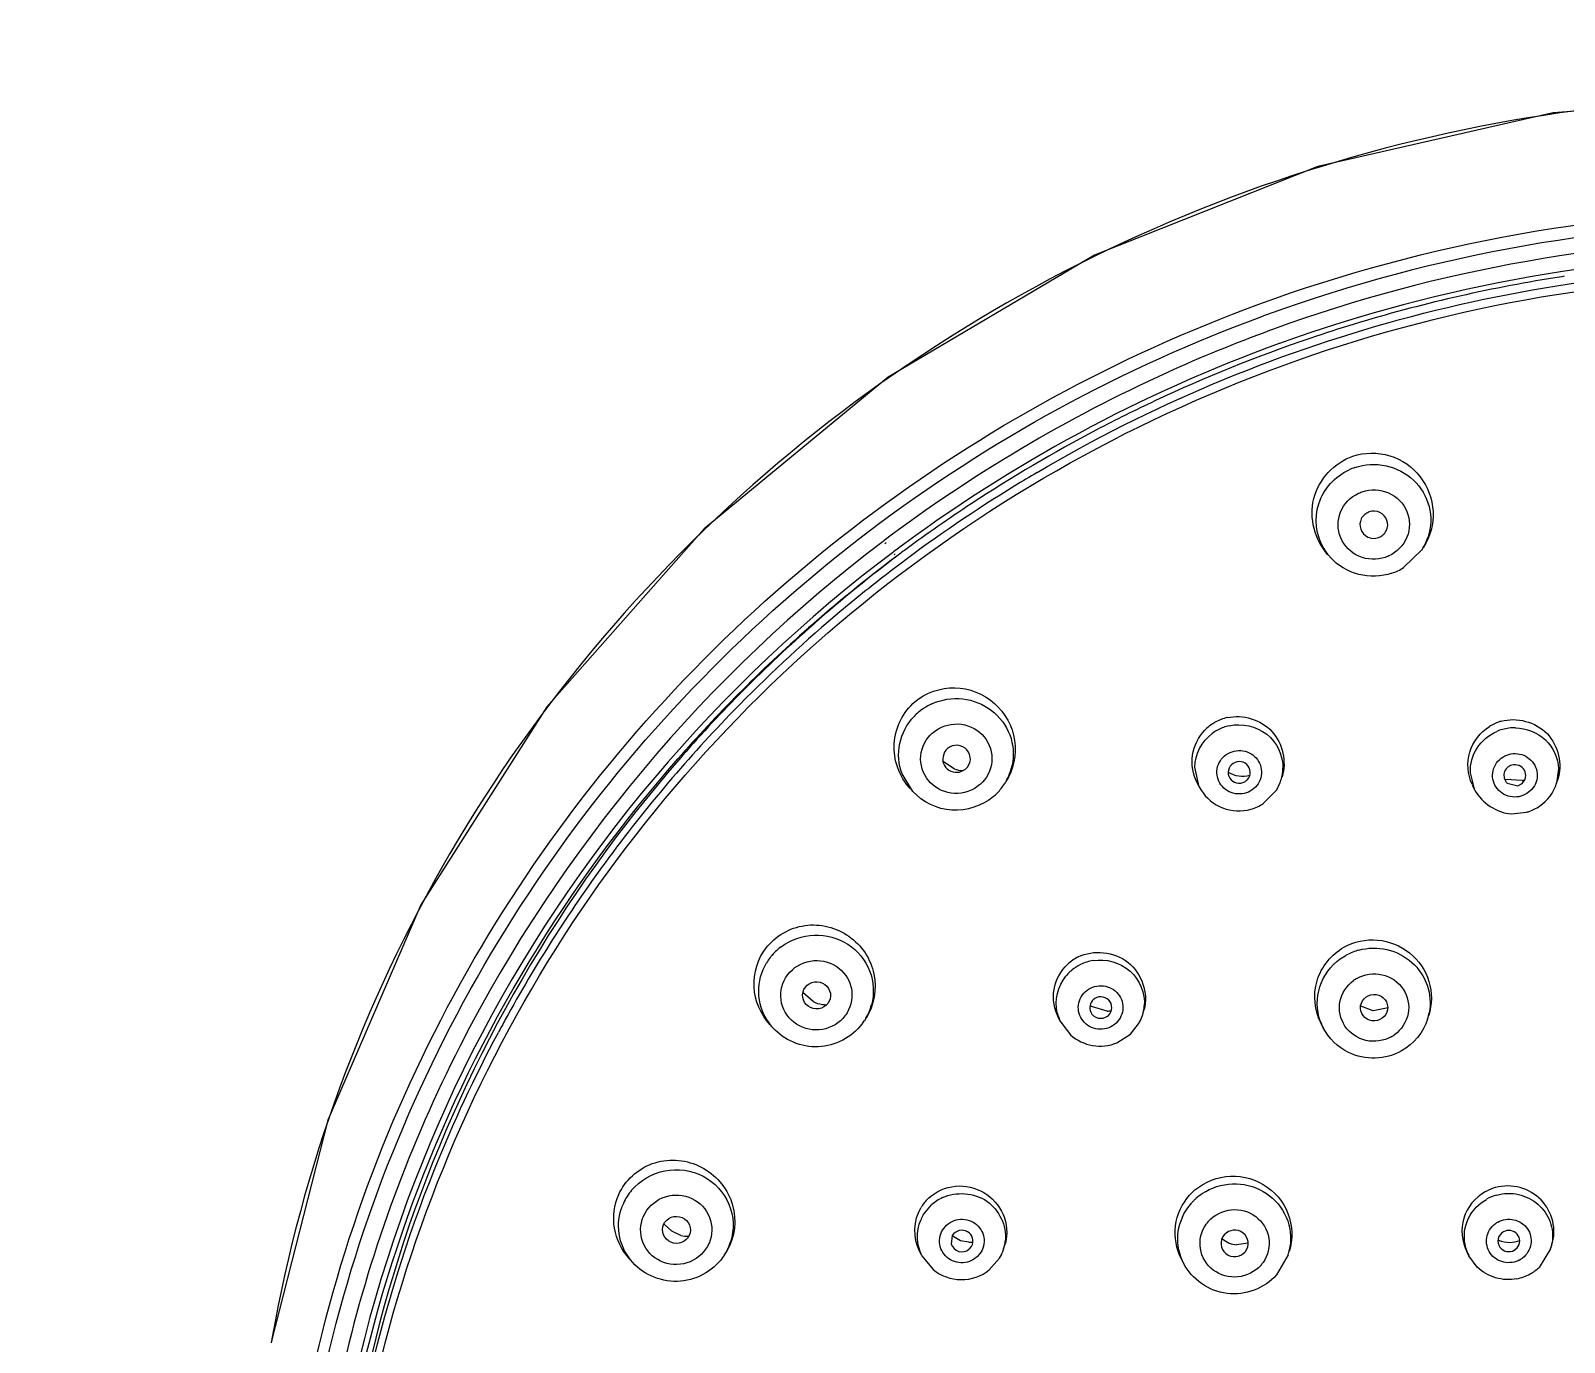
# Model space of a CAD drawing. Header units: millimetres. Extents: x 0 to 460316, y -63250 to 103204.
# Drawn here: x 202893.5 to 202949.6, y 47790.5 to 47838.4 of the extents above; entities that cross this region are included whole.
import ezdxf

# ---------------------------------------------------------------- set-up
doc = ezdxf.new("R2010")
doc.units = ezdxf.units.MM
doc.header["$LTSCALE"] = 25
doc.styles.get("Standard").update_dxf_attribs({"font": 'Gulim.ttf'})
doc.dimstyles.get("Standard").update_dxf_attribs({"dimtxt": 0.18, "dimasz": 0.18, "dimexe": 0.18, "dimexo": 0.0625, "dimgap": 0.09, "dimtad": 0, "dimtih": 1, "dimtoh": 1, "dimdec": 4, "dimzin": 0, "dimdsep": 46, "dimtxsty": 'Standard', "dimcen": 0.09, "dimadec": 0, "dimazin": 0, "dimtfac": 1, "dimtdec": 4, "dimtofl": 0, "dimtmove": 0, "dimatfit": 3, "dimfxl": 1, "dimtolj": 1, "dimtzin": 0, "dimarcsym": 0})

# ---------------------------------------------------------------- blocks, each defined once
blk = doc.blocks.new('*D412')
at = {"color": 0, "linetype": 'Continuous', "lineweight": -2}
for p, q in [((202799.077, 48022.438), (203241.221, 48022.438)), ((202826.617, 46698.824), (203241.221, 46698.824))]:
    blk.add_line(p, q, dxfattribs=at)
at = {"linetype": 'Continuous', "lineweight": -2}
blk.add_line((203241.041, 47997.438), (203241.041, 46723.824), dxfattribs=at)
at = {"linetype": 'Continuous'}
for points in [[(203236.874, 47997.438), (203245.208, 47997.438), (203241.041, 48022.438)], [(203236.874, 46723.824), (203245.208, 46723.824), (203241.041, 46698.824)]]:
    blk.add_solid(points, dxfattribs=at)
at = {"layer": 'Defpoints', "color": 0, "linetype": 'Continuous'}
for p in [(202799.015, 48022.438), (202826.554, 46698.824), (203241.041, 46698.824)]:
    blk.add_point(p, dxfattribs=at)
at = {"linetype": 'Continuous', "lineweight": 20, "insert": (203220.935, 47360.631), "char_height": 38, "attachment_point": 5, "rotation": 90}
blk.add_mtext('\\A1;2000-2200', dxfattribs=at)

msp = doc.modelspace()

# ---------------------------------------------------------------- linework, layer by layer
at = {"color": 7, "linetype": 'Continuous', "lineweight": 20}
for p, q in [((202924.729, 47819.773), (202924.682, 47819.738)), ((202924.793, 47819.692), (202924.748, 47819.654)), ((202925.07, 47819.361), (202925.023, 47819.326)), ((202925.131, 47819.285), (202925.086, 47819.247)), ((202944.384, 47819.435), (202943.713, 47818.778)), ((202927.283, 47811.421), (202926.861, 47811.699)), ((202927.472, 47811.306), (202927.699, 47811.412)), ((202936.243, 47810.76), (202936.074, 47811.484)), ((202949.377, 47811.427), (202949.306, 47810.896)), ((202925.772, 47810.598), (202925.379, 47811.242)), ((202936.243, 47810.76), (202936.166, 47810.909)), ((202937.904, 47810.954), (202937.95, 47810.985)), ((202946.32, 47810.648), (202946.153, 47811.281)), ((202948.044, 47810.993), (202947.438, 47811.036)), ((202947.494, 47810.904), (202947.89, 47810.804)), ((202947.89, 47810.804), (202948.044, 47810.887)), ((202949.306, 47810.896), (202949.349, 47811.032)), ((202938.564, 47810.144), (202939.061, 47810.645)), ((202946.32, 47810.648), (202946.248, 47810.788)), ((202947.65, 47809.778), (202948.203, 47809.835)), ((202941.396, 47804.476), (202941.596, 47804.595)), ((202922.125, 47802.917), (202921.746, 47803.241)), ((202932.877, 47802.566), (202932.299, 47802.736)), ((202942.604, 47802.572), (202942.154, 47802.753)), ((202943.146, 47802.682), (202942.604, 47802.572)), ((202924.038, 47802.274), (202924.01, 47802.229)), ((202931.178, 47802.159), (202931.097, 47802.318)), ((202931.178, 47802.159), (202931.54, 47801.693)), ((202932.887, 47802.385), (202932.919, 47802.411)), ((202933.731, 47801.723), (202934.06, 47802.156)), ((202940.77, 47801.959), (202940.693, 47802.109)), ((202933.228, 47801.404), (202933.731, 47801.723)), ((202926.154, 47795.114), (202926.458, 47795.482)), ((202935.821, 47795.377), (202935.97, 47795.554)), ((202946.55, 47795.563), (202946.746, 47795.683)), ((202916.957, 47794.517), (202916.686, 47794.778)), ((202917.292, 47794.367), (202916.957, 47794.517)), ((202927.215, 47794.357), (202927.177, 47794.048)), ((202927.513, 47794.171), (202927.212, 47794.354)), ((202927.815, 47794.116), (202927.513, 47794.171)), ((202938.032, 47794.083), (202937.608, 47794.021)), ((202949.085, 47793.872), (202949.13, 47794.013)), ((202915.533, 47793.375), (202915.414, 47793.506)), ((202919.085, 47794.006), (202918.937, 47793.733)), ((202926.103, 47793.623), (202926.018, 47793.79)), ((202926.103, 47793.623), (202926.51, 47793.118)), ((202927.825, 47793.858), (202927.915, 47793.963)), ((202928.566, 47793.108), (202928.939, 47793.536)), ((202928.939, 47793.536), (202929.008, 47793.658)), ((202929.008, 47793.658), (202929.038, 47793.728)), ((202929.089, 47793.871), (202929.037, 47793.73)), ((202935.672, 47793.341), (202935.59, 47793.502)), ((202937.911, 47793.757), (202937.927, 47793.776)), ((202939.491, 47793.658), (202939.069, 47792.919)), ((202946.099, 47793.624), (202946.023, 47793.772)), ((202946.404, 47793.21), (202946.099, 47793.624)), ((202947.756, 47793.825), (202947.866, 47793.915)), ((202949.085, 47793.872), (202948.664, 47793.199))]:
    msp.add_line(p, q, dxfattribs=at)
for points in [[(202957.572, 47836.027), (202949.174, 47835.409), (202940.581, 47833.448), (202932.411, 47830.199), (202924.873, 47825.744), (202918.144, 47820.196), (202912.386, 47813.686), (202907.789, 47806.456), (202904.382, 47798.575), (202902.315, 47790.458)], [(202942.066, 47821.5), (202942.109, 47821.519), (202942.154, 47821.536), (202942.199, 47821.553)], [(202943.175, 47819.205), (202943.132, 47819.186), (202943.087, 47819.169), (202943.042, 47819.152)], [(202926.408, 47812.657), (202926.441, 47812.691), (202926.476, 47812.723), (202926.511, 47812.755)], [(202928.313, 47810.931), (202928.28, 47810.898), (202928.246, 47810.865), (202928.21, 47810.834)], [(202921.122, 47803.787), (202921.147, 47803.827), (202921.174, 47803.866), (202921.202, 47803.904)], [(202923.369, 47802.506), (202923.344, 47802.466), (202923.318, 47802.428), (202923.29, 47802.39)], [(202915.877, 47794.944), (202915.892, 47794.989), (202915.909, 47795.032), (202915.927, 47795.075)], [(202918.367, 47794.197), (202918.352, 47794.153), (202918.335, 47794.109), (202918.317, 47794.066)]]:
    msp.add_lwpolyline(points, dxfattribs=at)
for centre, radius, start, end in [((202957.931, 47774.939), 56.46, 90.0709, 109.8714), ((202957.852, 47775.346), 54.711, 99.0608, 106.9439), ((202957.834, 47775.443), 54.613, 98.6853, 99.0576), ((202957.793, 47775.541), 55.847, 109.9482, 110.1114), ((202957.788, 47775.576), 54.472, 106.9502, 108.7437), ((202957.778, 47775.605), 54.442, 108.7432, 115.1832), ((202957.837, 47775.721), 55.112, 110.0349, 110.1981), ((202957.754, 47775.687), 54.55, 109.9197, 126.8093), ((202957.626, 47775.94), 54.074, 115.1885, 117.7022), ((202957.576, 47776.034), 53.967, 117.7018, 123.3591), ((202957.497, 47776.173), 53.505, 120.5318, 121.555), ((202942.613, 47820.41), 2.14, 108.6264, 114.7894), ((202957.449, 47776.25), 53.416, 121.5541, 126.9795), ((202957.367, 47776.358), 53.581, 123.3626, 126.4734), ((202942.669, 47820.533), 2.037, 327.3607, 342.0644), ((202957.315, 47776.431), 53.492, 126.4749, 126.9769), ((202942.543, 47820.523), 2.038, 210.6771, 222.144), ((202957.255, 47776.509), 53.394, 126.9758, 131.3805), ((202957.182, 47776.924), 53.017, 127.2134, 131.618), ((202957.288, 47776.469), 53.144, 126.9833, 127.9869), ((202942.6, 47820.6), 2.135, 288.644, 301.4333), ((202957.193, 47776.591), 52.989, 127.9867, 130.3061), ((202957.074, 47776.729), 52.806, 130.3047, 135.7865), ((202956.999, 47776.8), 53.006, 131.3814, 135.1813), ((202957.005, 47777.123), 52.75, 131.6185, 135.4342), ((202956.854, 47776.947), 52.8, 135.1837, 138.7113), ((202956.786, 47777.343), 52.44, 135.4365, 138.9857), ((202927.34, 47811.876), 2.113, 123.465, 127.3723), ((202927.351, 47811.859), 2.133, 114.4892, 123.4647), ((202956.785, 47777.016), 52.399, 135.7911, 139.6634), ((202927.325, 47811.896), 2.088, 130.0193, 136.2842), ((202927.323, 47811.899), 2.084, 127.374, 130.0183), ((202937.64, 47811.677), 1.663, 121.2733, 135.7814), ((202937.627, 47811.696), 1.64, 119.2806, 121.2526), ((202937.642, 47811.666), 1.674, 102.8708, 119.2167), ((202947.739, 47811.544), 1.684, 107.6608, 122.0103), ((202947.731, 47811.566), 1.661, 105.687, 107.6409), ((202937.684, 47811.405), 1.629, 119.2777, 126.7662), ((202937.678, 47811.415), 1.618, 117.5609, 119.2779), ((202937.696, 47811.378), 1.659, 102.4593, 117.5179), ((202947.77, 47811.274), 1.651, 105.6863, 113.1094), ((202947.773, 47811.258), 1.667, 88.9465, 105.6298), ((202927.641, 47812.43), 1.071, 250.4792, 268.3663), ((202927.424, 47811.968), 2.021, 333.0563, 348.178), ((202937.755, 47811.475), 1.547, 342.4263, 358.974), ((202956.601, 47777.172), 52.158, 139.6634, 143.7824), ((202927.374, 47811.999), 2.08, 321.5564, 327.341), ((202927.405, 47811.979), 2.043, 327.3259, 331.2015), ((202927.426, 47811.968), 2.019, 331.2054, 333.0419), ((202937.707, 47811.492), 1.597, 327.9809, 342.3441), ((202947.747, 47811.556), 1.684, 204.3606, 207.1143), ((202947.803, 47811.85), 0.891, 285.7043, 293.2752), ((202927.359, 47812.011), 2.099, 310.026, 321.5327), ((202937.68, 47811.532), 1.646, 280.9996, 299.1999), ((202937.691, 47811.506), 1.618, 299.2821, 302.6481), ((202947.766, 47811.391), 1.616, 285.6884, 288.337), ((202947.757, 47811.417), 1.644, 288.3593, 304.402), ((202956.278, 47777.411), 51.757, 143.7843, 151.3131), ((202922.218, 47803.24), 2.099, 126.811, 138.5493), ((202942.626, 47802.755), 2.115, 105.1589, 117.7285), ((202922.183, 47803.272), 2.052, 142.5092, 148.8476), ((202922.185, 47803.27), 2.055, 138.5662, 142.5048), ((202932.561, 47803.067), 1.657, 116.6634, 132.94), ((202932.624, 47802.797), 1.638, 116.0223, 129.5532), ((202932.63, 47802.78), 1.657, 99.177, 115.9437), ((202942.609, 47802.79), 2.076, 117.7554, 119.2816), ((202932.601, 47802.828), 1.6, 133.0015, 140.5814), ((202932.599, 47802.829), 1.598, 129.5812, 132.9986), ((202942.628, 47802.647), 1.279, 119.281, 125.7201), ((202922.614, 47803.877), 1.077, 242.9649, 262.0314), ((202922.611, 47803.862), 1.062, 262.1242, 270.8929), ((202922.298, 47803.325), 2.033, 330.0009, 344.822), ((202932.553, 47802.863), 1.545, 193.3491, 207.0867), ((202932.826, 47803.463), 0.897, 229.8376, 234.0743), ((202932.829, 47803.458), 0.893, 273.1099, 282.8586), ((202932.693, 47802.874), 1.543, 342.4002, 355.5746), ((202932.647, 47803.024), 1.633, 342.3873, 345.7305), ((202942.707, 47802.873), 1.974, 342.3822, 349.3735), ((202955.973, 47777.587), 51.404, 151.3222, 151.9166), ((202922.168, 47803.318), 2.038, 213.4142, 222.1524), ((202922.28, 47803.338), 2.055, 322.5117, 324.6233), ((202922.282, 47803.336), 2.052, 324.6223, 327.3427), ((202922.31, 47803.319), 2.019, 328.8549, 329.9905), ((202932.648, 47802.889), 1.591, 332.5727, 342.374), ((202942.527, 47802.858), 1.974, 199.0675, 207.1056), ((202942.634, 47802.742), 1.279, 299.281, 305.7201), ((202917.063, 47794.694), 2.056, 139.9211, 155.7452), ((202927.461, 47794.538), 1.63, 132.4958, 146.9049), ((202927.546, 47794.265), 1.633, 114.8899, 131.8194), ((202937.425, 47794.455), 2.066, 135.3294, 138.2), ((202937.5, 47794.186), 2.059, 132.114, 134.8989), ((202937.511, 47794.173), 2.075, 123.8741, 132.1107), ((202947.504, 47794.504), 1.667, 117.8888, 119.2813), ((202947.517, 47794.477), 1.697, 105.0318, 117.8615), ((202947.55, 47794.249), 1.652, 105.298, 119.2379), ((202917.03, 47794.712), 2.018, 155.8168, 162.2259), ((202927.434, 47794.556), 1.598, 146.9387, 149.1379), ((202937.483, 47794.202), 2.035, 134.8971, 138.1984), ((202927.498, 47794.312), 1.565, 149.1379, 156.8297), ((202937.51, 47794.053), 1.247, 138.2006, 144.7498), ((202947.556, 47794.133), 0.824, 119.2806, 127.445), ((202917.556, 47795.407), 1.073, 255.7274, 271.2399), ((202917.19, 47794.743), 2.016, 337.9518, 342.2284), ((202927.825, 47795.013), 0.897, 269.3912, 279.1047), ((202927.613, 47794.339), 1.549, 342.4083, 354.3894), ((202927.592, 47794.48), 1.612, 342.3621, 345.7199), ((202937.683, 47794.918), 0.899, 227.5463, 229.6951), ((202937.692, 47794.93), 0.914, 229.7611, 247.3149), ((202937.692, 47794.934), 0.917, 247.4022, 264.7127), ((202937.61, 47794.254), 1.973, 342.3955, 354.129), ((202947.59, 47795.016), 0.921, 242.5168, 245.1522), ((202947.614, 47794.339), 1.544, 342.3869, 350.7131), ((202917.156, 47794.761), 2.054, 327.3445, 329.9923), ((202917.18, 47794.748), 2.027, 329.9837, 335.8043), ((202917.186, 47794.745), 2.02, 335.8184, 337.9543), ((202947.473, 47794.327), 1.543, 200.1092, 207.1081), ((202947.56, 47794.193), 0.824, 299.2806, 307.445), ((202937.558, 47794.1), 1.247, 318.2006, 324.7498), ((202947.536, 47794.396), 1.646, 280.9537, 299.2021), ((202947.542, 47794.379), 1.628, 299.3056, 313.541), ((202954.668, 47781.404), 53.124, 169.9869, 170.2132)]:
    msp.add_arc(centre, radius, start, end, dxfattribs=at)
for centre, major_axis, ratio, start_param, end_param in [((202937.703, 47811.296), (0.404, 0.009), 0.975624, -0.932919, 5.211099), ((202937.836, 47812.113), (0.984, 0.022), 0.975624, -2.168244, -1.327228), ((202937.536, 47794.075), (0.497, 0.019), 0.97335, -0.702393, 5.52989)]:
    msp.add_ellipse(centre, major_axis=major_axis, ratio=ratio, start_param=start_param, end_param=end_param, dxfattribs=at)
for centre, major_axis, ratio in [((202922.252, 47803.142), (0.509, -0.025), 0.971513), ((202942.633, 47802.692), (0.497, 0.023), 0.974857), ((202917.129, 47794.568), (0.511, -0.009), 0.96871)]:
    msp.add_ellipse(centre, major_axis=major_axis, ratio=ratio, dxfattribs=at)
for points, knots in [([(202956.477, 47835.978), (202950.195, 47835.857), (202937.46, 47833.492), (202920.574, 47823.836), (202907.934, 47809.027), (202903.445, 47796.825), (202902.353, 47790.641)], [0, 0, 0, 0, 0.247684, 0.499823, 0.752484, 1, 1, 1, 1]), ([(202905.752, 47787.16), (202906.858, 47793.018), (202911.239, 47804.483), (202923.344, 47818.336), (202939.51, 47827.365), (202951.768, 47829.451), (202957.861, 47829.451)], [0, 0, 0, 0, 0.247026, 0.496217, 0.747546, 1, 1, 1, 1]), ([(202930.315, 47822.26), (202934.444, 47824.695), (202943.408, 47828.475), (202953.05, 47829.757), (202957.856, 47829.757)], [0, 0, 0, 0, 0.499349, 1, 1, 1, 1]), ([(202902.601, 47778.292), (202902.625, 47783.68), (202904.378, 47794.551), (202911.852, 47809.279), (202923.456, 47821.182), (202933.254, 47826.514), (202938.419, 47828.408)], [0, 0, 0, 0, 0.247482, 0.49639, 0.747278, 1, 1, 1, 1]), ([(202902.984, 47778.188), (202903.009, 47783.55), (202904.756, 47794.36), (202912.192, 47808.994), (202923.725, 47820.812), (202933.458, 47826.103), (202938.59, 47827.983)], [0, 0, 0, 0, 0.247831, 0.496686, 0.747362, 1, 1, 1, 1]), ([(202938.809, 47827.444), (202937.547, 47826.98), (202932.59, 47824.948), (202927.932, 47822.186), (202924.729, 47819.773)], [0, 0, 0, 0, 0.251082, 1, 1, 1, 1]), ([(202940.946, 47819.252), (202940.473, 47819.774), (202940.025, 47821.397), (202941.189, 47822.629), (202941.855, 47822.853)], [0, 0, 0, 0, 0.500595, 1, 1, 1, 1]), ([(202941.855, 47822.853), (202942.282, 47822.998), (202943.256, 47823.01), (202944.433, 47822.183), (202944.934, 47820.838), (202944.684, 47819.902), (202944.441, 47819.523)], [0, 0, 0, 0, 0.250222, 0.500629, 0.750551, 1, 1, 1, 1]), ([(202940.79, 47819.484), (202940.512, 47819.954), (202940.358, 47821.205), (202941.212, 47822.121), (202941.716, 47822.353)], [0, 0, 0, 0, 0.4965, 1, 1, 1, 1]), ([(202941.93, 47822.439), (202942.29, 47822.56), (202943.09, 47822.608), (202944.14, 47822.059), (202944.747, 47821.048), (202944.721, 47820.259), (202944.607, 47819.906)], [0, 0, 0, 0, 0.253536, 0.505082, 0.753122, 1, 1, 1, 1]), ([(202943.042, 47819.152), (202942.737, 47819.05), (202942.03, 47819.075), (202941.292, 47819.817), (202941.283, 47820.864), (202941.777, 47821.366), (202942.066, 47821.5)], [0, 0, 0, 0, 0.253363, 0.502791, 0.749552, 1, 1, 1, 1]), ([(202942.199, 47821.553), (202942.503, 47821.655), (202943.211, 47821.63), (202943.949, 47820.888), (202943.958, 47819.841), (202943.464, 47819.339), (202943.175, 47819.205)], [0, 0, 0, 0, 0.253363, 0.502791, 0.749552, 1, 1, 1, 1]), ([(202942.458, 47820.816), (202942.336, 47820.775), (202942.116, 47820.589), (202942.092, 47820.164), (202942.377, 47819.849), (202942.665, 47819.833), (202942.788, 47819.875)], [0, 0, 0, 0, 0.250861, 0.497689, 0.746819, 1, 1, 1, 1]), ([(202942.788, 47819.875), (202942.91, 47819.916), (202943.13, 47820.102), (202943.154, 47820.527), (202942.869, 47820.842), (202942.581, 47820.857), (202942.458, 47820.816)], [0, 0, 0, 0, 0.250866, 0.497693, 0.746822, 1, 1, 1, 1]), ([(202924.682, 47819.738), (202918.279, 47814.904), (202910.193, 47805.286), (202904.62, 47790.195), (202903.645, 47782.201), (202903.607, 47778.232)], [0, 0, 0, 0, 0.501797, 0.751733, 1, 1, 1, 1]), ([(202925.023, 47819.326), (202918.676, 47814.552), (202908.026, 47802.043), (202904.142, 47786.048), (202904.096, 47778.189)], [0, 0, 0, 0, 0.502647, 1, 1, 1, 1]), ([(202943.283, 47818.577), (202942.899, 47818.448), (202942.04, 47818.411), (202941.303, 47818.857), (202941.032, 47819.156)], [0, 0, 0, 0, 0.50094, 1, 1, 1, 1]), ([(202925.854, 47813.88), (202926.247, 47814.21), (202927.322, 47814.584), (202928.874, 47813.958), (202929.686, 47812.498), (202929.452, 47811.387), (202929.175, 47810.956)], [0, 0, 0, 0, 0.249336, 0.500382, 0.751083, 1, 1, 1, 1]), ([(202925.67, 47810.71), (202925.283, 47811.138), (202924.827, 47812.349), (202925.416, 47813.511), (202925.854, 47813.88)], [0, 0, 0, 0, 0.501858, 1, 1, 1, 1]), ([(202926.467, 47813.8), (202926.813, 47813.958), (202927.605, 47814.086), (202928.707, 47813.647), (202929.418, 47812.705), (202929.477, 47811.916), (202929.402, 47811.554)], [0, 0, 0, 0, 0.253228, 0.505108, 0.75347, 1, 1, 1, 1]), ([(202925.379, 47811.242), (202925.248, 47811.588), (202925.184, 47812.375), (202925.558, 47813.069), (202925.816, 47813.339)], [0, 0, 0, 0, 0.498081, 1, 1, 1, 1]), ([(202926.511, 47812.755), (202926.757, 47812.961), (202927.43, 47813.191), (202928.388, 47812.773), (202928.801, 47811.81), (202928.531, 47811.159), (202928.313, 47810.931)], [0, 0, 0, 0, 0.252986, 0.504788, 0.752043, 1, 1, 1, 1]), ([(202937.269, 47813.298), (202937.823, 47813.425), (202939.156, 47813.033), (202939.44, 47811.672), (202939.269, 47811.133)], [0, 0, 0, 0, 0.501161, 1, 1, 1, 1]), ([(202937.338, 47812.998), (202937.795, 47813.099), (202938.848, 47812.885), (202939.309, 47811.905), (202939.301, 47811.447)], [0, 0, 0, 0, 0.505283, 1, 1, 1, 1]), ([(202947.282, 47813.165), (202947.838, 47813.321), (202949.223, 47812.974), (202949.523, 47811.58), (202949.349, 47811.032)], [0, 0, 0, 0, 0.501194, 1, 1, 1, 1]), ([(202928.21, 47810.834), (202927.964, 47810.627), (202927.291, 47810.398), (202926.333, 47810.816), (202925.921, 47811.778), (202926.19, 47812.43), (202926.408, 47812.657)], [0, 0, 0, 0, 0.252986, 0.504788, 0.752043, 1, 1, 1, 1]), ([(202936.166, 47810.909), (202936.011, 47811.213), (202935.883, 47811.935), (202936.21, 47812.593), (202936.448, 47812.837)], [0, 0, 0, 0, 0.500593, 1, 1, 1, 1]), ([(202946.213, 47810.861), (202946.051, 47811.218), (202945.984, 47812.08), (202946.514, 47812.764), (202946.846, 47812.972)], [0, 0, 0, 0, 0.499701, 1, 1, 1, 1]), ([(202946.153, 47811.281), (202946.139, 47811.592), (202946.314, 47812.242), (202946.832, 47812.668), (202947.123, 47812.792)], [0, 0, 0, 0, 0.496321, 1, 1, 1, 1]), ([(202947.804, 47812.925), (202948.197, 47812.917), (202949.002, 47812.604), (202949.36, 47811.812), (202949.377, 47811.427)], [0, 0, 0, 0, 0.504572, 1, 1, 1, 1]), ([(202927.699, 47811.412), (202927.796, 47811.494), (202927.93, 47811.749), (202927.789, 47812.15), (202927.408, 47812.337), (202927.132, 47812.249), (202927.033, 47812.165)], [0, 0, 0, 0, 0.248715, 0.495435, 0.746657, 1, 1, 1, 1]), ([(202938.107, 47810.61), (202937.925, 47810.508), (202937.466, 47810.446), (202936.919, 47810.853), (202936.826, 47811.531), (202937.117, 47811.887), (202937.296, 47811.988)], [0, 0, 0, 0, 0.253343, 0.503652, 0.75028, 1, 1, 1, 1]), ([(202937.296, 47811.988), (202937.478, 47812.09), (202937.937, 47812.152), (202938.484, 47811.745), (202938.577, 47811.067), (202938.286, 47810.711), (202938.107, 47810.61)], [0, 0, 0, 0, 0.253343, 0.503652, 0.75028, 1, 1, 1, 1]), ([(202948.002, 47810.423), (202947.801, 47810.367), (202947.342, 47810.412), (202946.908, 47810.94), (202946.989, 47811.619), (202947.357, 47811.895), (202947.556, 47811.951)], [0, 0, 0, 0, 0.253103, 0.501809, 0.748683, 1, 1, 1, 1]), ([(202947.556, 47811.951), (202947.756, 47812.007), (202948.215, 47811.962), (202948.649, 47811.434), (202948.569, 47810.755), (202948.201, 47810.479), (202948.002, 47810.423)], [0, 0, 0, 0, 0.253103, 0.501809, 0.748683, 1, 1, 1, 1]), ([(202917.217, 47811.756), (202912.915, 47806.81), (202906.145, 47795.211), (202904.31, 47781.895), (202904.684, 47775.398)], [0, 0, 0, 0, 0.501843, 1, 1, 1, 1]), ([(202904.33, 47778.17), (202904.357, 47784.243), (202906.654, 47796.525), (202913.144, 47807.19), (202917.181, 47811.787)], [0, 0, 0, 0, 0.498168, 1, 1, 1, 1]), ([(202947.669, 47811.563), (202947.542, 47811.527), (202947.307, 47811.305), (202947.401, 47810.995), (202947.494, 47810.904)], [0, 0, 0, 0, 0.503479, 1, 1, 1, 1]), ([(202948.044, 47810.887), (202948.169, 47810.993), (202948.266, 47811.449), (202947.831, 47811.608), (202947.669, 47811.563)], [0, 0, 0, 0, 0.49515, 1, 1, 1, 1]), ([(202928.709, 47810.404), (202928.304, 47810.064), (202927.187, 47809.688), (202926.126, 47810.206), (202925.772, 47810.598)], [0, 0, 0, 0, 0.500582, 1, 1, 1, 1]), ([(202936.243, 47810.76), (202936.398, 47810.456), (202936.926, 47809.939), (202937.658, 47809.851), (202937.994, 47809.916)], [0, 0, 0, 0, 0.499017, 1, 1, 1, 1]), ([(202920.405, 47804.875), (202920.737, 47805.308), (202921.806, 47805.925), (202923.557, 47805.477), (202924.573, 47803.982), (202924.355, 47802.768), (202924.061, 47802.309)], [0, 0, 0, 0, 0.248628, 0.500098, 0.751455, 1, 1, 1, 1]), ([(202920.96, 47804.921), (202921.301, 47805.176), (202922.163, 47805.479), (202923.462, 47805.125), (202924.322, 47804.095), (202924.368, 47803.194), (202924.26, 47802.793)], [0, 0, 0, 0, 0.25271, 0.505042, 0.753576, 1, 1, 1, 1]), ([(202920.547, 47802.072), (202920.212, 47802.443), (202919.778, 47803.439), (202920.104, 47804.482), (202920.405, 47804.875)], [0, 0, 0, 0, 0.502471, 1, 1, 1, 1]), ([(202931.818, 47804.547), (202932.364, 47804.822), (202933.904, 47804.684), (202934.379, 47803.211), (202934.23, 47802.622)], [0, 0, 0, 0, 0.501344, 1, 1, 1, 1]), ([(202940.693, 47802.109), (202940.454, 47802.575), (202940.332, 47803.738), (202941.075, 47804.643), (202941.532, 47804.9)], [0, 0, 0, 0, 0.499759, 1, 1, 1, 1]), ([(202941.532, 47804.9), (202941.898, 47805.105), (202942.778, 47805.294), (202944.011, 47804.792), (202944.761, 47803.695), (202944.755, 47802.8), (202944.629, 47802.403)], [0, 0, 0, 0, 0.250629, 0.50168, 0.751488, 1, 1, 1, 1]), ([(202942.073, 47804.797), (202942.405, 47804.887), (202943.121, 47804.902), (202944.067, 47804.417), (202944.658, 47803.543), (202944.709, 47802.838), (202944.647, 47802.509)], [0, 0, 0, 0, 0.253452, 0.504984, 0.753262, 1, 1, 1, 1]), ([(202920.467, 47802.196), (202920.263, 47802.505), (202920.024, 47803.257), (202920.235, 47804.016), (202920.427, 47804.333)], [0, 0, 0, 0, 0.49955, 1, 1, 1, 1]), ([(202921.202, 47803.904), (202921.397, 47804.158), (202922.007, 47804.524), (202923.032, 47804.317), (202923.648, 47803.471), (202923.531, 47802.775), (202923.369, 47802.506)], [0, 0, 0, 0, 0.251975, 0.504755, 0.753038, 1, 1, 1, 1]), ([(202931.097, 47802.318), (202930.937, 47802.63), (202930.813, 47803.376), (202931.177, 47804.041), (202931.432, 47804.28)], [0, 0, 0, 0, 0.500938, 1, 1, 1, 1]), ([(202932.366, 47804.415), (202932.828, 47804.49), (202933.866, 47804.217), (202934.267, 47803.211), (202934.232, 47802.755)], [0, 0, 0, 0, 0.505283, 1, 1, 1, 1]), ([(202940.661, 47802.213), (202940.526, 47802.606), (202940.513, 47803.51), (202941.055, 47804.23), (202941.396, 47804.476)], [0, 0, 0, 0, 0.49718, 1, 1, 1, 1]), ([(202923.29, 47802.39), (202923.095, 47802.136), (202922.484, 47801.769), (202921.46, 47801.977), (202920.844, 47802.822), (202920.96, 47803.519), (202921.122, 47803.787)], [0, 0, 0, 0, 0.251975, 0.504755, 0.753038, 1, 1, 1, 1]), ([(202943.26, 47801.626), (202942.988, 47801.474), (202942.307, 47801.373), (202941.468, 47801.943), (202941.257, 47802.936), (202941.633, 47803.506), (202941.882, 47803.685)], [0, 0, 0, 0, 0.25342, 0.504095, 0.750876, 1, 1, 1, 1]), ([(202942.003, 47803.763), (202942.275, 47803.915), (202942.955, 47804.016), (202943.794, 47803.446), (202944.006, 47802.453), (202943.63, 47801.883), (202943.381, 47801.703)], [0, 0, 0, 0, 0.25342, 0.504095, 0.750876, 1, 1, 1, 1]), ([(202933.2, 47802.125), (202933.048, 47801.983), (202932.615, 47801.817), (202931.987, 47802.083), (202931.729, 47802.715), (202931.924, 47803.133), (202932.073, 47803.272)], [0, 0, 0, 0, 0.252819, 0.50465, 0.751815, 1, 1, 1, 1]), ([(202932.073, 47803.272), (202932.225, 47803.414), (202932.658, 47803.58), (202933.286, 47803.314), (202933.545, 47802.682), (202933.35, 47802.265), (202933.2, 47802.125)], [0, 0, 0, 0, 0.252819, 0.50465, 0.751815, 1, 1, 1, 1]), ([(202932.919, 47802.411), (202932.993, 47802.48), (202933.089, 47802.687), (202932.96, 47803), (202932.65, 47803.132), (202932.435, 47803.051), (202932.36, 47802.98)], [0, 0, 0, 0, 0.248053, 0.495182, 0.747107, 1, 1, 1, 1]), ([(202932.272, 47802.532), (202932.321, 47802.427), (202932.53, 47802.255), (202932.792, 47802.315), (202932.887, 47802.385)], [0, 0, 0, 0, 0.496213, 1, 1, 1, 1]), ([(202923.909, 47802.085), (202923.545, 47801.61), (202922.327, 47800.964), (202921.059, 47801.507), (202920.657, 47801.95)], [0, 0, 0, 0, 0.500188, 1, 1, 1, 1]), ([(202904.709, 47780.739), (202905.015, 47786.209), (202906.654, 47793.525), (202909.754, 47800.162), (202910.621, 47801.786)], [0, 0, 0, 0, 0.748507, 1, 1, 1, 1]), ([(202931.54, 47801.693), (202931.762, 47801.496), (202932.329, 47801.224), (202932.953, 47801.293), (202933.228, 47801.404)], [0, 0, 0, 0, 0.499528, 1, 1, 1, 1]), ([(202943.636, 47801.111), (202943.346, 47800.949), (202942.678, 47800.762), (202942, 47800.907), (202941.701, 47801.051)], [0, 0, 0, 0, 0.500182, 1, 1, 1, 1]), ([(202915.02, 47795.862), (202915.248, 47796.369), (202916.183, 47797.226), (202918.036, 47797.113), (202919.332, 47795.786), (202919.314, 47794.515), (202919.085, 47794.006)], [0, 0, 0, 0, 0.247493, 0.498871, 0.751367, 1, 1, 1, 1]), ([(202915.49, 47796.018), (202915.792, 47796.377), (202916.679, 47796.896), (202918.175, 47796.679), (202919.211, 47795.582), (202919.25, 47794.566), (202919.11, 47794.128)], [0, 0, 0, 0, 0.251858, 0.504663, 0.753573, 1, 1, 1, 1]), ([(202935.955, 47795.908), (202936.282, 47796.238), (202937.195, 47796.684), (202938.659, 47796.366), (202939.637, 47795.233), (202939.67, 47794.221), (202939.53, 47793.782)], [0, 0, 0, 0, 0.24993, 0.501634, 0.752045, 1, 1, 1, 1]), ([(202936.354, 47795.896), (202936.674, 47796.111), (202937.45, 47796.362), (202938.621, 47796.075), (202939.461, 47795.217), (202939.611, 47794.426), (202939.573, 47794.053)], [0, 0, 0, 0, 0.252596, 0.504847, 0.753699, 1, 1, 1, 1]), ([(202915.414, 47793.506), (202915.134, 47793.816), (202914.739, 47794.605), (202914.851, 47795.485), (202915.02, 47795.862)], [0, 0, 0, 0, 0.502995, 1, 1, 1, 1]), ([(202915.927, 47795.075), (202916.058, 47795.366), (202916.571, 47795.86), (202917.615, 47795.882), (202918.41, 47795.202), (202918.462, 47794.496), (202918.367, 47794.197)], [0, 0, 0, 0, 0.250513, 0.503757, 0.753462, 1, 1, 1, 1]), ([(202926.36, 47795.74), (202926.62, 47795.977), (202927.322, 47796.286), (202928.425, 47796.03), (202929.178, 47795.186), (202929.24, 47794.422), (202929.154, 47794.082)], [0, 0, 0, 0, 0.249168, 0.50079, 0.751792, 1, 1, 1, 1]), ([(202926.859, 47795.747), (202927.349, 47795.974), (202928.651, 47795.908), (202929.206, 47794.713), (202929.154, 47794.187)], [0, 0, 0, 0, 0.505743, 1, 1, 1, 1]), ([(202935.59, 47793.502), (202935.403, 47793.867), (202935.242, 47794.73), (202935.611, 47795.527), (202935.884, 47795.832)], [0, 0, 0, 0, 0.500649, 1, 1, 1, 1]), ([(202946.688, 47795.958), (202946.329, 47795.757), (202945.743, 47795.05), (202945.836, 47794.137), (202946.023, 47793.772)], [0, 0, 0, 0, 0.501062, 1, 1, 1, 1]), ([(202949.13, 47794.013), (202949.219, 47794.292), (202949.242, 47794.913), (202948.79, 47795.721), (202947.99, 47796.192), (202947.364, 47796.193), (202947.076, 47796.116)], [0, 0, 0, 0, 0.247953, 0.497105, 0.748195, 1, 1, 1, 1]), ([(202947.114, 47795.842), (202947.371, 47795.913), (202947.925, 47795.927), (202948.66, 47795.559), (202949.128, 47794.89), (202949.179, 47794.345), (202949.137, 47794.09)], [0, 0, 0, 0, 0.253417, 0.504972, 0.7533, 1, 1, 1, 1]), ([(202915.533, 47793.375), (202915.301, 47793.631), (202914.964, 47794.274), (202915.003, 47795), (202915.108, 47795.328)], [0, 0, 0, 0, 0.500846, 1, 1, 1, 1]), ([(202935.672, 47793.341), (202935.511, 47793.655), (202935.359, 47794.387), (202935.617, 47795.088), (202935.821, 47795.377)], [0, 0, 0, 0, 0.498955, 1, 1, 1, 1]), ([(202936.58, 47794.884), (202936.787, 47795.116), (202937.403, 47795.427), (202938.379, 47795.156), (202938.915, 47794.294), (202938.752, 47793.629), (202938.576, 47793.381)], [0, 0, 0, 0, 0.252375, 0.504874, 0.752766, 1, 1, 1, 1]), ([(202946.024, 47793.797), (202945.913, 47794.099), (202945.888, 47794.797), (202946.291, 47795.365), (202946.55, 47795.563)], [0, 0, 0, 0, 0.497344, 1, 1, 1, 1]), ([(202918.317, 47794.066), (202918.186, 47793.776), (202917.673, 47793.282), (202916.628, 47793.26), (202915.834, 47793.94), (202915.781, 47794.646), (202915.877, 47794.944)], [0, 0, 0, 0, 0.250513, 0.503757, 0.753462, 1, 1, 1, 1]), ([(202926.856, 47794.56), (202926.962, 47794.737), (202927.335, 47795.014), (202928.011, 47794.927), (202928.439, 47794.395), (202928.371, 47793.939), (202928.267, 47793.764)], [0, 0, 0, 0, 0.251417, 0.504459, 0.753051, 1, 1, 1, 1]), ([(202938.487, 47793.269), (202938.28, 47793.037), (202937.664, 47792.726), (202936.688, 47792.997), (202936.152, 47793.859), (202936.315, 47794.524), (202936.491, 47794.773)], [0, 0, 0, 0, 0.252375, 0.504874, 0.752766, 1, 1, 1, 1]), ([(202947.963, 47793.474), (202947.789, 47793.377), (202947.356, 47793.311), (202946.817, 47793.668), (202946.669, 47794.298), (202946.899, 47794.668), (202947.054, 47794.787)], [0, 0, 0, 0, 0.253434, 0.504201, 0.751031, 1, 1, 1, 1]), ([(202947.152, 47794.852), (202947.326, 47794.949), (202947.76, 47795.015), (202948.299, 47794.658), (202948.446, 47794.028), (202948.216, 47793.658), (202948.061, 47793.539)], [0, 0, 0, 0, 0.253434, 0.504201, 0.751031, 1, 1, 1, 1]), ([(202928.267, 47793.764), (202928.161, 47793.587), (202927.788, 47793.309), (202927.113, 47793.397), (202926.684, 47793.929), (202926.752, 47794.385), (202926.856, 47794.56)], [0, 0, 0, 0, 0.251417, 0.504459, 0.753051, 1, 1, 1, 1]), ([(202927.177, 47794.048), (202927.213, 47793.927), (202927.43, 47793.713), (202927.724, 47793.778), (202927.824, 47793.859)], [0, 0, 0, 0, 0.495626, 1, 1, 1, 1]), ([(202927.915, 47793.963), (202927.967, 47794.049), (202928, 47794.275), (202927.787, 47794.538), (202927.453, 47794.582), (202927.268, 47794.445), (202927.215, 47794.357)], [0, 0, 0, 0, 0.246817, 0.495371, 0.74851, 1, 1, 1, 1]), ([(202947.361, 47794.497), (202947.269, 47794.445), (202947.121, 47794.257), (202947.172, 47794.022), (202947.233, 47793.938)], [0, 0, 0, 0, 0.502835, 1, 1, 1, 1]), ([(202947.866, 47793.915), (202947.923, 47793.983), (202947.991, 47794.165), (202947.886, 47794.434), (202947.633, 47794.575), (202947.44, 47794.541), (202947.361, 47794.497)], [0, 0, 0, 0, 0.247892, 0.495167, 0.746515, 1, 1, 1, 1]), ([(202918.886, 47793.653), (202918.549, 47793.127), (202917.305, 47792.362), (202915.952, 47792.911), (202915.533, 47793.375)], [0, 0, 0, 0, 0.500003, 1, 1, 1, 1]), ([(202947.233, 47793.938), (202947.289, 47793.861), (202947.465, 47793.745), (202947.673, 47793.778), (202947.756, 47793.825)], [0, 0, 0, 0, 0.497444, 1, 1, 1, 1]), ([(202926.51, 47793.118), (202926.791, 47792.887), (202927.536, 47792.615), (202928.282, 47792.88), (202928.566, 47793.108)], [0, 0, 0, 0, 0.499782, 1, 1, 1, 1]), ([(202939.069, 47792.919), (202938.639, 47792.438), (202937.215, 47791.879), (202935.965, 47792.769), (202935.672, 47793.341)], [0, 0, 0, 0, 0.500959, 1, 1, 1, 1]), ([(202947.849, 47792.78), (202947.594, 47792.731), (202947.055, 47792.756), (202946.589, 47793.03), (202946.404, 47793.21)], [0, 0, 0, 0, 0.500581, 1, 1, 1, 1])]:
    msp.add_open_spline(points, degree=3, knots=knots, dxfattribs=at)
for points in [[(202938.419, 47828.408), (202944.59, 47830.672), (202951.261, 47831.855), (202957.835, 47831.858)], [(202957.77, 47830.84), (202951.401, 47830.809), (202944.94, 47829.68), (202938.956, 47827.498)], [(202957.792, 47830.249), (202951.489, 47830.241), (202945.096, 47829.118), (202939.169, 47826.973)], [(202936.074, 47811.484), (202936.082, 47811.944), (202936.34, 47812.435), (202936.709, 47812.711)], [(202927.033, 47812.165), (202926.871, 47812.029), (202926.817, 47811.722), (202926.925, 47811.541)], [(202926.925, 47811.541), (202927.027, 47811.371), (202927.278, 47811.263), (202927.472, 47811.306)], [(202948.685, 47810.061), (202948.971, 47810.257), (202949.201, 47810.565), (202949.306, 47810.896)], [(202946.32, 47810.648), (202946.561, 47810.176), (202947.122, 47809.813), (202947.65, 47809.778)], [(202931.05, 47802.506), (202930.945, 47802.952), (202931.074, 47803.49), (202931.365, 47803.844)], [(202932.36, 47802.98), (202932.248, 47802.876), (202932.207, 47802.67), (202932.272, 47802.532)], [(202941.701, 47801.051), (202941.311, 47801.24), (202940.967, 47801.573), (202940.77, 47801.959)], [(202944.589, 47802.276), (202944.437, 47801.798), (202944.073, 47801.356), (202943.636, 47801.111)], [(202926.018, 47793.79), (202925.777, 47794.261), (202925.792, 47794.922), (202926.063, 47795.376)], [(202926.103, 47793.623), (202925.905, 47794.01), (202925.888, 47794.527), (202926.059, 47794.927)], [(202947.957, 47794.171), (202947.726, 47794.071), (202947.431, 47794.075), (202947.203, 47794.18)]]:
    msp.add_open_spline(points, degree=3, dxfattribs=at)

# ---------------------------------------------------------------- dimensions: what is measured, and where the dimension line sits
dim = msp.add_linear_dim(base=(203241.041, 46698.824), p1=(202799.015, 48022.438), p2=(202826.554, 46698.824), angle=90, text='2000-2200', dimstyle='Standard', override={"dimtxt": 38, "dimasz": 25, "dimgap": 0.625, "dimtad": 1, "dimtih": 0, "dimtoh": 0, "dimdec": 0, "dimzin": 0, "dimcen": 0.105236, "dimclrd": 256, "dimclrt": 256, "dimadec": 0, "dimazin": 0, "dimtp": 0, "dimtm": 0, "dimtdec": 0, "dimtzin": 0}, dxfattribs=at)
dim.commit()
dim.dimension.update_dxf_attribs({"geometry": '*D412', "text_midpoint": (203220.935, 47360.631)})

doc.saveas('drawing.dxf')
